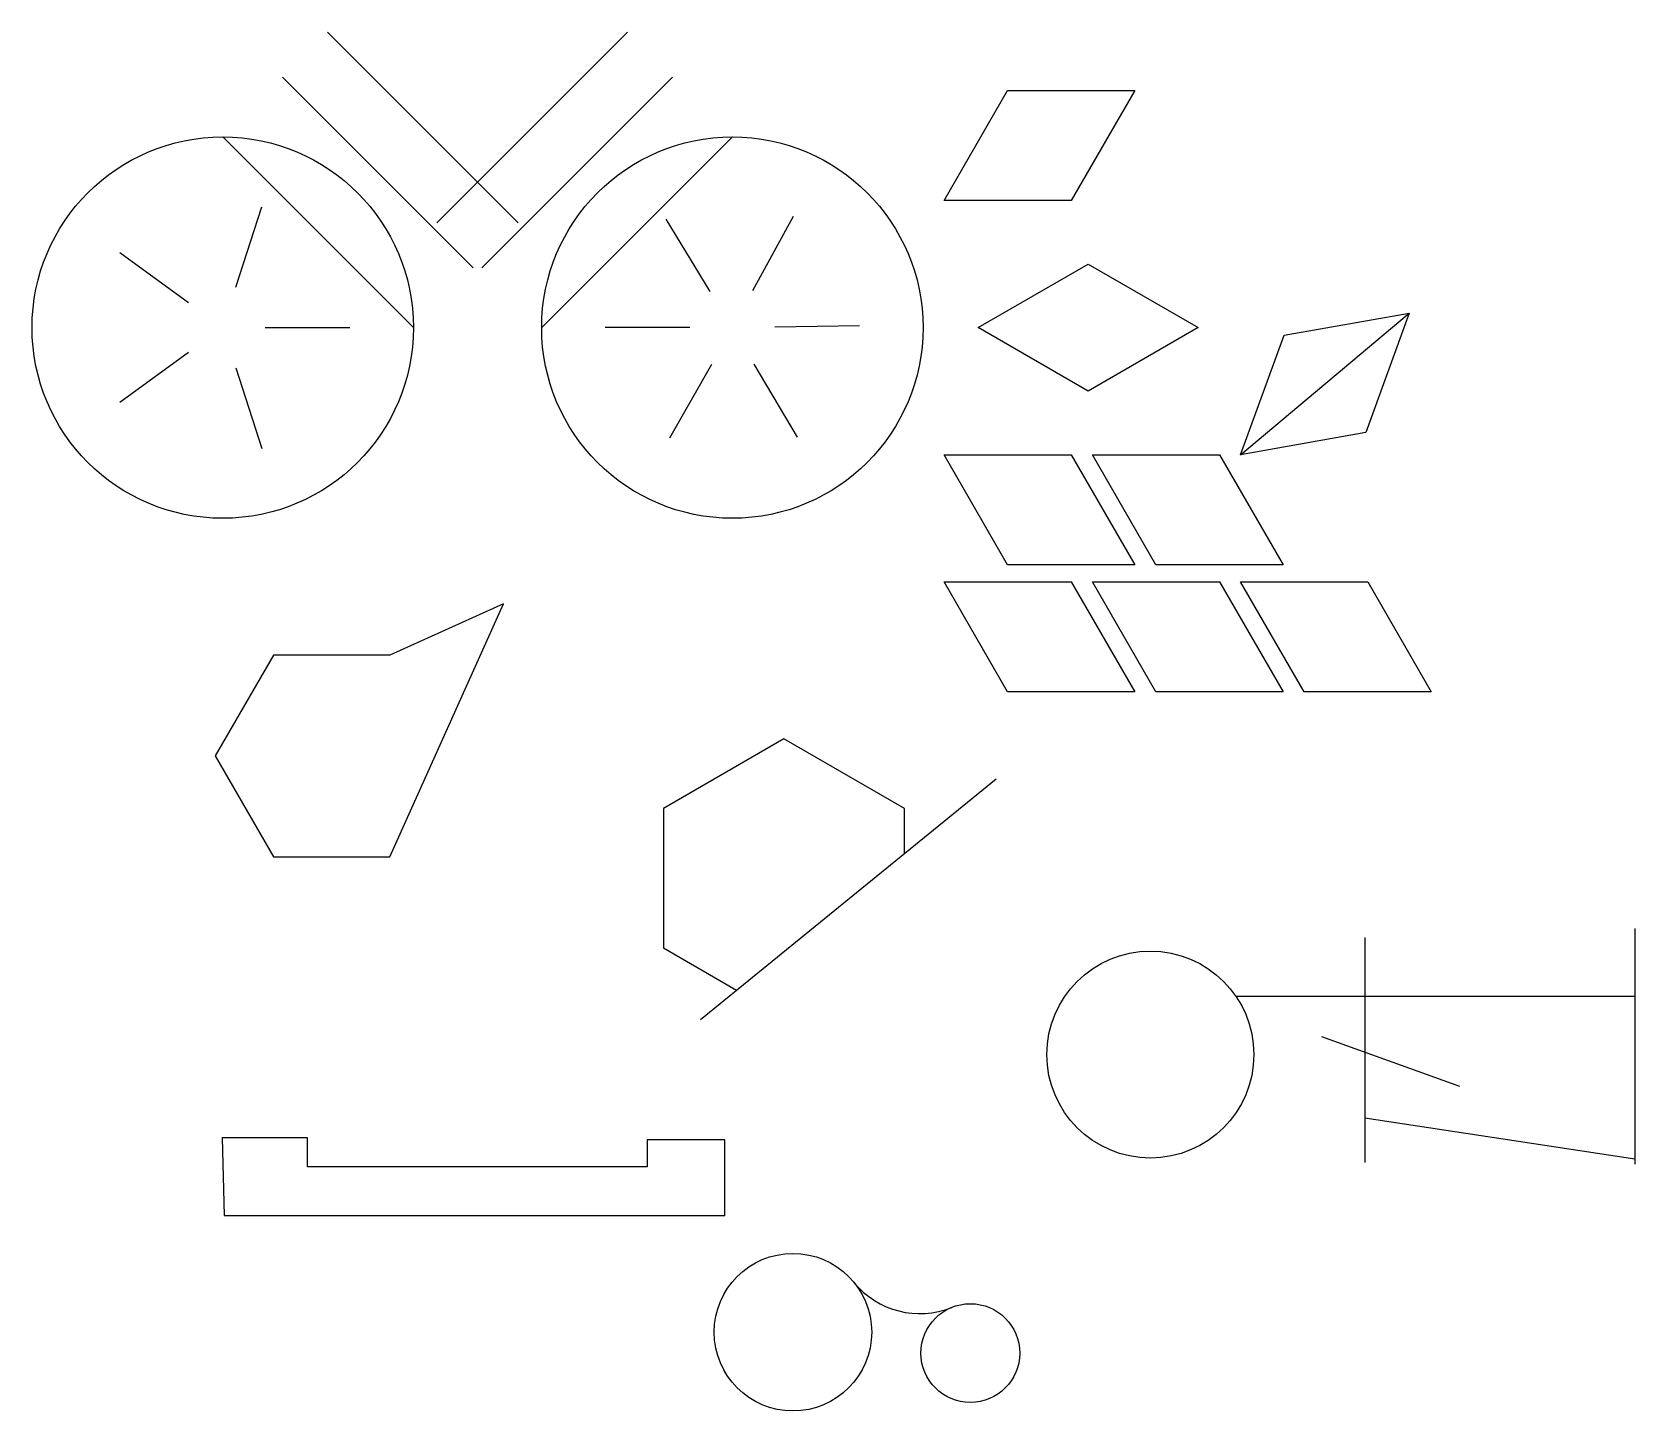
# Model space of a CAD drawing. Header units: millimetres. Extents: x 5 to 383, y -196 to 130.
import ezdxf

# ---------------------------------------------------------------- set-up
doc = ezdxf.new("R2010")
doc.units = ezdxf.units.MM

# ---------------------------------------------------------------- blocks, each defined once
blk = doc.blocks.new('*U2')
blk.add_line((-10, 0), (10, 0))
blk = doc.blocks.new('*U3')
at = {"color": 0, "linetype": 'ByBlock', "lineweight": -2, "transparency": 16777216}
for p, rotation in [((56.18, 79.02), 72), ((33.82, 71.76), 144), ((33.82, 48.24), 215.9999999999999), ((56.18, 40.98), 287.9999999999999)]:
    blk.add_blockref('*U2', p, dxfattribs=dict(at, rotation=rotation))
blk.add_blockref('*U2', (70, 60), dxfattribs=at)
blk = doc.blocks.new('*U4')
blk.add_line((10, 0), (-10, 0))
blk = doc.blocks.new('*U5')
at = {"color": 0, "linetype": 'ByBlock', "lineweight": -2, "transparency": 16777216}
for p, rotation in [((157.85, 77.06), 301.461561488159), ((177.93, 77.52), 241.1692491905272), ((188.28, 60.31), 180.8769368928952), ((158.37, 42.63), 60.29231229763177), ((178.46, 42.78), 120.5846245952636)]:
    blk.add_blockref('*U4', p, dxfattribs=dict(at, rotation=rotation))
blk.add_blockref('*U4', (148.28, 60), dxfattribs=at)

msp = doc.modelspace()

# ---------------------------------------------------------------- linework, layer by layer
for p, q in [((74.75, 129.75), (119.75, 84.75)), ((145.54, 129.75), (100.54, 84.75)), ((64.14, 119.14), (109.14, 74.14)), ((156.14, 119.14), (111.14, 74.14)), ((220.25, 90), (235.25, 115.98)), ((235.25, 115.98), (265.25, 115.98)), ((265.25, 115.98), (250.25, 90)), ((50, 105), (95, 60)), ((170.28, 105), (125.28, 60)), ((250.25, 90), (220.25, 90)), ((228.28, 60), (254.27, 75)), ((254.27, 75), (280.25, 60)), ((290.25, 30), (330.05, 63.4)), ((300.51, 58.19), (330.05, 63.4)), ((330.05, 63.4), (319.79, 35.21)), ((254.27, 45), (228.28, 60)), ((280.25, 60), (254.27, 45)), ((290.25, 30), (300.51, 58.19)), ((319.79, 35.21), (290.25, 30)), ((220.25, 30), (250.25, 30)), ((235.25, 4.02), (220.25, 30)), ((250.25, 30), (265.25, 4.02)), ((255.25, 30), (285.25, 30)), ((270.25, 4.02), (255.25, 30)), ((285.25, 30), (300.25, 4.02)), ((265.25, 4.02), (235.25, 4.02)), ((300.25, 4.02), (270.25, 4.02)), ((220.25, 0), (250.25, 0)), ((235.25, -25.98), (220.25, 0)), ((250.25, 0), (265.25, -25.98)), ((255.25, 0), (285.25, 0)), ((270.25, -25.98), (255.25, 0)), ((285.25, 0), (300.25, -25.98)), ((290.25, 0), (320.25, 0)), ((305.25, -25.98), (290.25, 0)), ((320.25, 0), (335.25, -25.98)), ((116.3, -5.2), (89.42, -17.3)), ((89.42, -64.87), (116.3, -5.2)), ((61.96, -17.3), (48.22, -41.09)), ((89.42, -17.3), (61.96, -17.3)), ((265.25, -25.98), (235.25, -25.98)), ((300.25, -25.98), (270.25, -25.98)), ((335.25, -25.98), (305.25, -25.98)), ((48.22, -41.09), (61.96, -64.87)), ((162.74, -103.28), (232.54, -46.47)), ((61.96, -64.87), (89.42, -64.87)), ((383.31, -81.82), (383.31, -137.39)), ((319.58, -83.94), (319.58, -137.03)), ((289.09, -97.74), (383.31, -97.74)), ((309.31, -107.3), (341.88, -118.98)), ((319.58, -126.46), (383.31, -136.13)), ((70.01, -131.18), (49.85, -131.18)), ((49.85, -131.18), (50.31, -149.51)), ((70.01, -138.05), (70.01, -131.18)), ((168.54, -131.64), (150.21, -131.64)), ((150.21, -131.64), (150.21, -138.05)), ((168.54, -149.51), (168.54, -131.64)), ((150.21, -138.05), (70.01, -138.05)), ((50.31, -149.51), (168.54, -149.51))]:
    msp.add_line(p, q)
msp.add_lwpolyline([(210.93, -64.06), (210.93, -53.49), (182.47, -37.06), (154.01, -53.49), (154.01, -86.36), (171.28, -96.33)])
for centre, radius in [((50, 60), 45), ((170.28, 60), 45), ((268.94, -111.55), 24.42), ((184.58, -177.07), 18.59), ((226.45, -182), 11.65)]:
    msp.add_circle(centre, radius)
msp.add_arc((214.5, -152.69), 20, 219.1641, 292.1871)

# ---------------------------------------------------------------- block references
for name, p in [('*U3', (0, 0)), ('*U5', (2, 0))]:
    msp.add_blockref(name, p)

doc.saveas('drawing.dxf')
